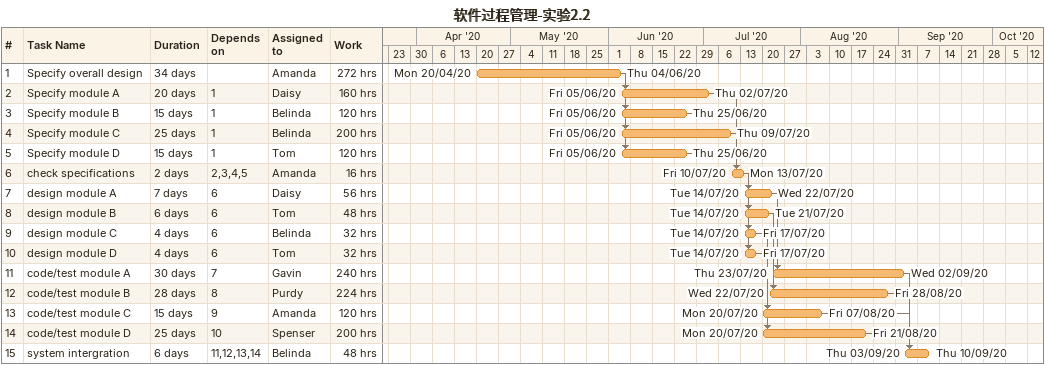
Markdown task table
软件过程管理-实验2.2

| ID | Task | Duration | Start | Finish | Predecessors | Resources | Work (h) |
|---|---|---|---|---|---|---|---|
| 1 | Specify overall design | 34d | 2020-04-20 | 2020-06-04 |  | Amanda | 272 |
| 2 | Specify module A | 20d | 2020-06-05 | 2020-07-02 | 1 | Daisy | 160 |
| 3 | Specify module B | 15d | 2020-06-05 | 2020-06-25 | 1 | Belinda | 120 |
| 4 | Specify module C | 25d | 2020-06-05 | 2020-07-09 | 1 | Belinda | 200 |
| 5 | Specify module D | 15d | 2020-06-05 | 2020-06-25 | 1 | Tom | 120 |
| 6 | check specifications | 2d | 2020-07-10 | 2020-07-13 | 2, 3, 4, 5 | Amanda | 16 |
| 7 | design module A | 7d | 2020-07-14 | 2020-07-22 | 6 | Daisy | 56 |
| 8 | design module B | 6d | 2020-07-14 | 2020-07-21 | 6 | Tom | 48 |
| 9 | design module C | 4d | 2020-07-14 | 2020-07-17 | 6 | Belinda | 32 |
| 10 | design module D | 4d | 2020-07-14 | 2020-07-17 | 6 | Tom | 32 |
| 11 | code/test module A | 30d | 2020-07-23 | 2020-09-02 | 7 | Gavin | 240 |
| 12 | code/test module B | 28d | 2020-07-22 | 2020-08-28 | 8 | Purdy | 224 |
| 13 | code/test module C | 15d | 2020-07-20 | 2020-08-07 | 9 | Amanda | 120 |
| 14 | code/test module D | 25d | 2020-07-20 | 2020-08-21 | 10 | Spenser | 200 |
| 15 | system intergration | 6d | 2020-09-03 | 2020-09-10 | 11, 12, 13, 14 | Belinda | 48 |
